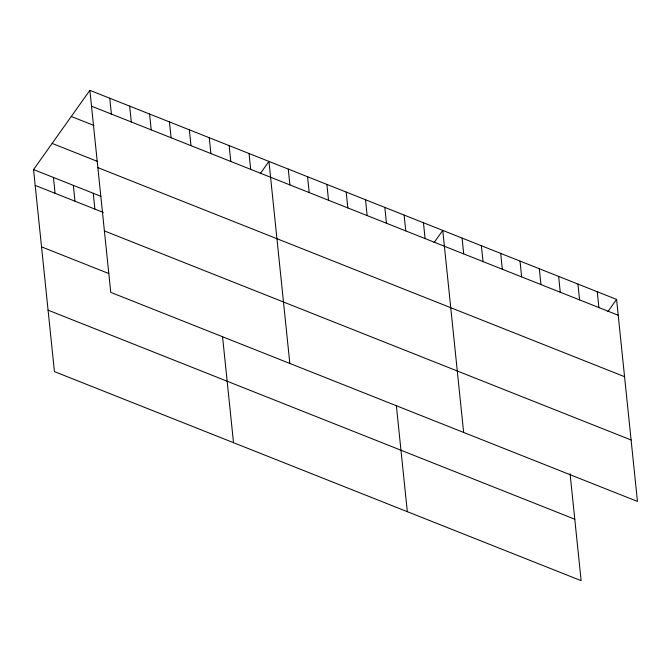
<?xml version="1.0" encoding="UTF-8"?>
<svg xmlns="http://www.w3.org/2000/svg" width="671" height="671" viewBox="0 0 671 671"><rect width="100%" height="100%" fill="white"/><g stroke="black" fill="none" stroke-linecap="round" stroke-linejoin="round"><path stroke-width="1.01" d="M570.082 473.718L581.128 580.667L54.426 371.6L33.55 169.57L89.872 90.333L616.574 299.4L637.45 501.43L110.749 292.363L89.872 90.333M260.239 173.672L268.945 161.417L289.83 363.447M434.045 242.667L442.759 230.413L463.636 432.443M607.859 311.663L616.574 299.4M91.508 106.169L618.209 315.236M71.285 116.486L94.024 125.511M52.137 143.418L97.614 161.476M97.857 167.616L624.558 376.683M33.55 169.57L100.826 196.268M35.186 185.406L103.409 212.481M104.399 230.916L631.101 439.991M41.535 246.844L108.811 273.55M48.077 310.153L574.779 519.22M597.257 291.734L598.893 307.57M577.949 284.068L579.585 299.903M558.633 276.41L560.268 292.237M539.325 268.744L540.96 284.571M520.008 261.078L521.644 276.905M500.7 253.412L502.336 269.239M481.384 245.745L483.019 261.581M462.076 238.079L463.711 253.915M423.451 222.747L425.087 238.582M404.135 215.081L405.77 230.916M384.827 207.414L386.462 223.25M396.368 405.712L407.322 511.671M365.51 199.748L367.146 215.584M346.194 192.082L347.838 207.918M326.886 184.416L328.522 200.252M307.57 176.75L309.214 192.585M288.262 169.084L289.897 184.919M249.05 153.516L250.686 169.352M229.155 145.624L230.79 161.459M209.251 137.723L210.895 153.558M222.554 336.725L233.508 442.675M189.356 129.83L190.992 145.657M169.461 121.929L171.097 137.765M149.566 114.028L151.201 129.864M129.662 106.135L131.298 121.963M109.767 98.234L111.403 114.07M93.244 193.265L94.879 209.092M73.349 185.364L74.984 201.199M53.445 177.463L55.081 193.298"/></g></svg>
